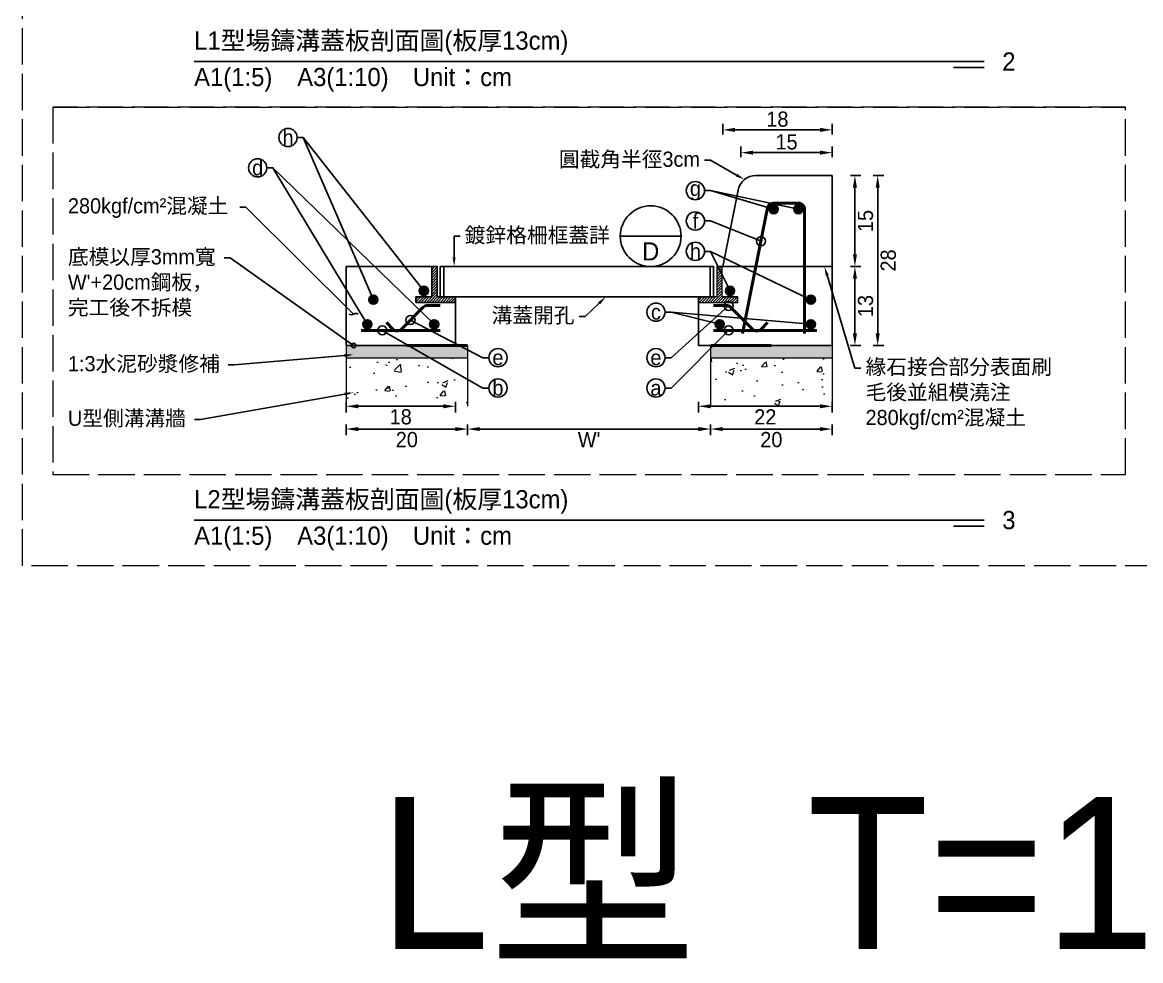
# Model space of a CAD drawing. Extents: x -2931 to 4779, y -2120 to 304.
# Drawn here: x -40.9 to 327.2, y -780.5 to -471.6 of the extents above; entities that cross this region are included whole.
import ezdxf
from ezdxf import colors
from ezdxf.entities.mleader import LeaderData, LeaderLine
from ezdxf.math import Vec2, Vec3

# ---------------------------------------------------------------- set-up
doc = ezdxf.new("R2010")
doc.units = 0
doc.header["$MEASUREMENT"] = 0
doc.linetypes.add('ACAD_ISO02W100', pattern=[15, 12, -3])
doc.layers.add('一、4.基本-隱藏', color=9, linetype='ACAD_ISO02W100', lineweight=20, plot=False)
doc.layers.add('三、3.文字-註解文字', color=2, linetype='Continuous')
for name, color, linetype, lineweight in [('二、1.繪圖-既有設施', 8, 'Continuous', 20), ('二、2.繪圖-施作項目', 181, 'Continuous', 30), ('二、5.繪圖-鋼筋', 60, 'Continuous', 50), ('二、6.繪圖-其他施作項目', 35, 'Continuous', 30)]:
    doc.layers.add(name, color=color, linetype=linetype, lineweight=lineweight)
doc.styles.add('次圖名(詳圖)', font='MS PGothic.ttf', dxfattribs={"height": 6})
doc.styles.add('註解文字', font='MS PGothic.ttf', dxfattribs={"height": 5})
doc.styles.add('註解文字(詳圖)', font='MS PGothic.ttf', dxfattribs={"height": 6})
doc.linetypes.add('ZIGZAG', pattern='A,0.00254,-5.08,[131,ltypeshp.shx,S=5.08,R=0,X=-5.08,Y=0],-10.16,[131,ltypeshp.shx,S=5.08,R=180,X=5.08,Y=0],-5.08', length=20.32254)
doc.dimstyles.new('註解文字', dxfattribs={"dimtxt": 5, "dimasz": 4, "dimexe": 2, "dimexo": 2.5, "dimgap": 1, "dimtad": 2, "dimzin": 0, "dimdsep": 46, "dimtxsty": '註解文字', "dimcen": 0.1, "dimclrd": 256, "dimclre": 256, "dimclrt": 256, "dimadec": 0, "dimazin": 0, "dimtfac": 1, "dimtofl": 0, "dimtmove": 0, "dimatfit": 3, "dimfxl": 1.5, "dimfxlon": 1, "dimtolj": 1, "dimtzin": 0, "dimlwd": -1, "dimlwe": -1, "dimarcsym": 1})

# ---------------------------------------------------------------- blocks, each defined once
blk = doc.blocks.new('_Integral')
at = {"color": 0, "linetype": 'ByBlock', "lineweight": -2}
for centre, start, end in [((0.44, -0.09), 102, 168), ((-0.44, 0.09), 282, 348)]:
    blk.add_arc(centre, 0.454, start, end, dxfattribs=at)
blk = doc.blocks.new('_Small')
at = {"color": 0, "linetype": 'ByBlock', "lineweight": -2}
blk.add_circle((0, 0), 0.25, dxfattribs=at)
blk = doc.blocks.new('*D58')
at = {"layer": 'Defpoints', "color": 0, "transparency": 16777216}
for p in [(65.69, -587.96), (105.69, -587.96), (105.69, -605.46)]:
    blk.add_point(p, dxfattribs=at)
at = {"layer": '三、3.文字-註解文字', "transparency": 16777216}
for p, q in [((65.69, -603.96), (65.69, -607.46)), ((69.69, -605.46), (101.69, -605.46)), ((105.69, -603.96), (105.69, -607.46))]:
    blk.add_line(p, q, dxfattribs=at)
for points in [[(69.69, -604.8), (69.69, -606.13), (65.69, -605.46)], [(101.69, -604.8), (101.69, -606.13), (105.69, -605.46)]]:
    blk.add_solid(points, dxfattribs=at)
at = {"layer": '三、3.文字-註解文字', "transparency": 16777216, "insert": (85.69, -608.96), "char_height": 5, "attachment_point": 5, "style": '註解文字'}
blk.add_mtext('\\A1;20', dxfattribs=at)
blk = doc.blocks.new('*D59')
at = {"layer": 'Defpoints', "color": 0, "transparency": 16777216}
for p in [(105.69, -587.96), (185.69, -587.96), (185.69, -605.46)]:
    blk.add_point(p, dxfattribs=at)
at = {"layer": '三、3.文字-註解文字', "transparency": 16777216}
for p, q in [((105.69, -603.96), (105.69, -607.46)), ((109.69, -605.46), (181.69, -605.46)), ((185.69, -603.96), (185.69, -607.46))]:
    blk.add_line(p, q, dxfattribs=at)
for points in [[(109.69, -604.8), (109.69, -606.13), (105.69, -605.46)], [(181.69, -604.8), (181.69, -606.13), (185.69, -605.46)]]:
    blk.add_solid(points, dxfattribs=at)
at = {"layer": '三、3.文字-註解文字', "transparency": 16777216, "insert": (145.69, -608.96), "char_height": 5, "attachment_point": 5, "style": '註解文字'}
blk.add_mtext("\\A1;W'", dxfattribs=at)
blk = doc.blocks.new('*D60')
at = {"layer": 'Defpoints', "color": 0, "transparency": 16777216}
for p in [(185.69, -587.96), (225.69, -587.96), (225.69, -605.46)]:
    blk.add_point(p, dxfattribs=at)
at = {"layer": '三、3.文字-註解文字', "transparency": 16777216}
for p, q in [((185.69, -603.96), (185.69, -607.46)), ((189.69, -605.46), (221.69, -605.46)), ((225.69, -603.96), (225.69, -607.46))]:
    blk.add_line(p, q, dxfattribs=at)
for points in [[(189.69, -604.8), (189.69, -606.13), (185.69, -605.46)], [(221.69, -604.8), (221.69, -606.13), (225.69, -605.46)]]:
    blk.add_solid(points, dxfattribs=at)
at = {"layer": '三、3.文字-註解文字', "transparency": 16777216, "insert": (205.69, -608.96), "char_height": 5, "attachment_point": 5, "style": '註解文字'}
blk.add_mtext('\\A1;20', dxfattribs=at)
blk = doc.blocks.new('*D61')
at = {"layer": 'Defpoints', "color": 0, "transparency": 16777216}
for p in [(195.69, -514.46), (195.69, -521.96), (225.69, -521.96)]:
    blk.add_point(p, dxfattribs=at)
at = {"layer": '三、3.文字-註解文字', "transparency": 16777216}
for p, q in [((195.69, -515.96), (195.69, -512.46)), ((221.69, -514.46), (199.69, -514.46)), ((225.69, -515.96), (225.69, -512.46))]:
    blk.add_line(p, q, dxfattribs=at)
for points in [[(199.69, -513.8), (199.69, -515.13), (195.69, -514.46)], [(221.69, -513.8), (221.69, -515.13), (225.69, -514.46)]]:
    blk.add_solid(points, dxfattribs=at)
at = {"layer": '三、3.文字-註解文字', "transparency": 16777216, "insert": (210.69, -510.96), "char_height": 5, "attachment_point": 5, "style": '註解文字'}
blk.add_mtext('\\A1;15', dxfattribs=at)
blk = doc.blocks.new('*D63')
at = {"layer": 'Defpoints', "color": 0, "transparency": 16777216}
for p in [(189.69, -506.96), (189.69, -551.96), (225.69, -551.96)]:
    blk.add_point(p, dxfattribs=at)
at = {"layer": '三、3.文字-註解文字', "transparency": 16777216}
for p, q in [((189.69, -508.46), (189.69, -504.96)), ((221.69, -506.96), (193.69, -506.96)), ((225.69, -508.46), (225.69, -504.96))]:
    blk.add_line(p, q, dxfattribs=at)
for points in [[(193.69, -506.3), (193.69, -507.63), (189.69, -506.96)], [(221.69, -506.3), (221.69, -507.63), (225.69, -506.96)]]:
    blk.add_solid(points, dxfattribs=at)
at = {"layer": '三、3.文字-註解文字', "transparency": 16777216, "insert": (207.69, -503.46), "char_height": 5, "attachment_point": 5, "style": '註解文字'}
blk.add_mtext('\\A1;18', dxfattribs=at)
blk = doc.blocks.new('*D64')
at = {"layer": 'Defpoints', "color": 0, "transparency": 16777216}
for p in [(225.69, -521.96), (225.69, -551.96), (233.19, -551.96)]:
    blk.add_point(p, dxfattribs=at)
at = {"layer": '三、3.文字-註解文字', "transparency": 16777216}
for p, q in [((231.69, -521.96), (235.19, -521.96)), ((233.19, -525.96), (233.19, -547.96)), ((231.69, -551.96), (235.19, -551.96))]:
    blk.add_line(p, q, dxfattribs=at)
for points in [[(232.53, -525.96), (233.86, -525.96), (233.19, -521.96)], [(232.53, -547.96), (233.86, -547.96), (233.19, -551.96)]]:
    blk.add_solid(points, dxfattribs=at)
at = {"layer": '三、3.文字-註解文字', "transparency": 16777216, "insert": (236.69, -536.96), "char_height": 5, "attachment_point": 5, "rotation": 90, "style": '註解文字'}
blk.add_mtext('\\A1;15', dxfattribs=at)
blk = doc.blocks.new('*D65')
at = {"layer": 'Defpoints', "color": 0, "transparency": 16777216}
for p in [(225.69, -551.96), (225.69, -577.96), (233.19, -577.96)]:
    blk.add_point(p, dxfattribs=at)
at = {"layer": '三、3.文字-註解文字', "transparency": 16777216}
for p, q in [((231.69, -551.96), (235.19, -551.96)), ((233.19, -555.96), (233.19, -573.96)), ((231.69, -577.96), (235.19, -577.96))]:
    blk.add_line(p, q, dxfattribs=at)
for points in [[(232.53, -555.96), (233.86, -555.96), (233.19, -551.96)], [(232.53, -573.96), (233.86, -573.96), (233.19, -577.96)]]:
    blk.add_solid(points, dxfattribs=at)
at = {"layer": '三、3.文字-註解文字', "transparency": 16777216, "insert": (236.69, -564.96), "char_height": 5, "attachment_point": 5, "rotation": 90, "style": '註解文字'}
blk.add_mtext('\\A1;13', dxfattribs=at)
blk = doc.blocks.new('*D62')
at = {"layer": 'Defpoints', "color": 0, "transparency": 16777216}
for p in [(225.69, -521.96), (240.69, -521.96), (225.69, -577.96)]:
    blk.add_point(p, dxfattribs=at)
at = {"layer": '三、3.文字-註解文字', "transparency": 16777216}
for p, q in [((239.19, -521.96), (242.69, -521.96)), ((240.69, -573.96), (240.69, -525.96)), ((239.19, -577.96), (242.69, -577.96))]:
    blk.add_line(p, q, dxfattribs=at)
for points in [[(240.03, -525.96), (241.36, -525.96), (240.69, -521.96)], [(240.03, -573.96), (241.36, -573.96), (240.69, -577.96)]]:
    blk.add_solid(points, dxfattribs=at)
at = {"layer": '三、3.文字-註解文字', "transparency": 16777216, "insert": (244.19, -549.96), "char_height": 5, "attachment_point": 5, "rotation": 90, "style": '註解文字'}
blk.add_mtext('\\A1;28', dxfattribs=at)
blk = doc.blocks.new('*D66')
at = {"layer": 'Defpoints', "color": 0, "transparency": 16777216}
for p in [(65.69, -577.96), (101.69, -577.96), (101.69, -597.96)]:
    blk.add_point(p, dxfattribs=at)
at = {"layer": '三、3.文字-註解文字', "transparency": 16777216}
for p, q in [((65.69, -596.46), (65.69, -599.96)), ((69.69, -597.96), (97.69, -597.96)), ((101.69, -596.46), (101.69, -599.96))]:
    blk.add_line(p, q, dxfattribs=at)
for points in [[(69.69, -597.3), (69.69, -598.63), (65.69, -597.96)], [(97.69, -597.3), (97.69, -598.63), (101.69, -597.96)]]:
    blk.add_solid(points, dxfattribs=at)
at = {"layer": '三、3.文字-註解文字', "transparency": 16777216, "insert": (83.69, -601.46), "char_height": 5, "attachment_point": 5, "style": '註解文字'}
blk.add_mtext('\\A1;18', dxfattribs=at)
blk = doc.blocks.new('*D67')
at = {"layer": 'Defpoints', "color": 0, "transparency": 16777216}
for p in [(181.69, -577.96), (225.69, -577.96), (225.69, -597.96)]:
    blk.add_point(p, dxfattribs=at)
at = {"layer": '三、3.文字-註解文字', "transparency": 16777216}
for p, q in [((181.69, -596.46), (181.69, -599.96)), ((185.69, -597.96), (221.69, -597.96)), ((225.69, -596.46), (225.69, -599.96))]:
    blk.add_line(p, q, dxfattribs=at)
for points in [[(185.69, -597.3), (185.69, -598.63), (181.69, -597.96)], [(221.69, -597.3), (221.69, -598.63), (225.69, -597.96)]]:
    blk.add_solid(points, dxfattribs=at)
at = {"layer": '三、3.文字-註解文字', "transparency": 16777216, "insert": (203.69, -601.46), "char_height": 5, "attachment_point": 5, "style": '註解文字'}
blk.add_mtext('\\A1;22', dxfattribs=at)

msp = doc.modelspace()

# ---------------------------------------------------------------- hatches: boundary and pattern name
at = {"layer": '二、1.繪圖-既有設施'}
h = msp.add_hatch(dxfattribs=at)
h.set_pattern_fill('CROSS', color=256, scale=0.2)
h.set_pattern_definition([(0, (-455303.2273, -667212.6937), (1.27, 1.27), [0.635, -1.905]), (90, (-455302.9098, -667213.0112), (-1.27, 1.27), [0.635, -1.905])])
h.paths.add_polyline_path([(105.693, -577.964), (101.693, -577.964), (65.693, -577.964), (65.693, -581.964), (105.693, -581.964)])
h.paths.add_polyline_path([(225.693, -577.964), (185.693, -577.964), (185.693, -581.964), (225.693, -581.964)])
h = msp.add_hatch(dxfattribs=at)
h.set_pattern_fill('AR-CONC', color=256, scale=0.1)
h.set_pattern_definition([(50, (-455303.227, -667212.694), (18.2184669, -1.59390855), [1.905, -20.955]), (355, (-455303.227, -667212.694), (-3.52434214, 19.10568452), [1.524, -16.7640584]), (100.4514447, (-455301.709, -667212.826), (14.6941247, 17.5117752), [1.6190009, -17.80902446]), (46.1842, (-455303.227, -667207.614), (27.1079041, -4.2042328), [2.8575, -31.4325]), (96.6355576, (-455300.968, -667207.964), (23.7404134, 24.7426125), [2.4285023, -26.7135608]), (351.184151, (-455303.227, -667207.614), (23.7404134, 24.7426125), [2.2859967, -25.1459732]), (21, (-455300.687, -667208.884), (15.16143913, -10.22651982), [1.905, -20.955]), (326, (-455300.687, -667208.884), (6.18020283, 18.4187966), [1.524, -16.764]), (71.451445, (-455299.424, -667209.736), (21.34164193, 8.1922769), [1.6190009, -17.80899376]), (37.5, (-455303.227, -667212.6937), (0.308860325, 8.455503887), [0, -16.5608, 0, -17.018, 0, -16.8275]), (7.5, (-455303.227, -667212.694), (6.68196625, 10.01805748), [0, -9.7028, 0, -16.1798, 0, -6.4135]), (327.5, (-455308.8915, -667212.694), (13.559059517, -0.5728744), [0, -6.35, 0, -19.812, 0, -26.289]), (317.5, (-455311.431, -667212.694), (14.81291814, 2.5426491), [0, -8.255, 0, -13.1572, 0, -18.669])])
h.paths.add_polyline_path([(65.693, -597.964), (105.693, -597.964), (105.693, -581.964), (65.693, -581.964)])
h.paths.add_polyline_path([(185.693, -597.964), (225.693, -597.964), (225.693, -581.964), (185.693, -581.964)])
at = {"layer": '二、5.繪圖-鋼筋'}
h = msp.add_hatch(color=256, dxfattribs=at)
h.dxf.hatch_style = 1
h.paths.add_polyline_path([(207.433, -533.064, 1), (205.433, -533.064, 1)])
h = msp.add_hatch(color=256, dxfattribs=at)
h.dxf.hatch_style = 1
h.paths.add_polyline_path([(215.593, -533.064, 1), (213.593, -533.064, 1)])
h = msp.add_hatch(color=256, dxfattribs=at)
h.dxf.hatch_style = 1
h.paths.add_polyline_path([(92.293, -559.964, 1), (90.293, -559.964, 1)])
h = msp.add_hatch(color=256, dxfattribs=at)
h.dxf.hatch_style = 1
h.paths.add_polyline_path([(193.093, -559.964, 1), (191.093, -559.964, 1)])
h = msp.add_hatch(color=256, dxfattribs=at)
h.dxf.hatch_style = 1
h.paths.add_polyline_path([(75.693, -562.864, 1), (73.693, -562.864, 1)])
h = msp.add_hatch(color=256, dxfattribs=at)
h.dxf.hatch_style = 1
h.paths.add_polyline_path([(219.693, -562.864, 1), (217.693, -562.864, 1)])
h = msp.add_hatch(color=256, dxfattribs=at)
h.dxf.hatch_style = 1
h.paths.add_polyline_path([(73.693, -570.964, 1), (71.693, -570.964, 1)])
h = msp.add_hatch(color=256, dxfattribs=at)
h.dxf.hatch_style = 1
h.paths.add_polyline_path([(95.693, -570.964, 1), (93.693, -570.964, 1)])
h = msp.add_hatch(color=256, dxfattribs=at)
h.dxf.hatch_style = 1
h.paths.add_polyline_path([(189.693, -570.964, 1), (187.693, -570.964, 1)])
h = msp.add_hatch(color=256, dxfattribs=at)
h.dxf.hatch_style = 1
h.paths.add_polyline_path([(219.693, -570.964, 1), (217.693, -570.964, 1)])
at = {"layer": '二、6.繪圖-其他施作項目'}
h = msp.add_hatch(dxfattribs=at)
h.set_pattern_fill('ANSI31', color=256, scale=0.2)
h.set_pattern_definition([(45, (3524.7107, -3160.53623), (-0.44901281, 0.44901281), [])])
h.paths.add_polyline_path([(93.893, -561.964), (88.693, -561.964), (88.693, -563.764), (101.693, -563.764), (101.693, -561.964), (95.693, -561.964), (95.693, -551.964), (93.893, -551.964)])
h.paths.add_polyline_path([(189.493, -551.964), (187.693, -551.964), (187.693, -561.964), (181.693, -561.964), (181.693, -563.764), (194.693, -563.764), (194.693, -561.964), (189.493, -561.964)])

# ---------------------------------------------------------------- linework, layer by layer
at = {"layer": '一、4.基本-隱藏'}
for points in [[(-40.855, -143.464), (739.145, -143.464), (739.145, -650.464), (-40.855, -650.464)], [(322.241, -499.464), (-30.855, -499.464), (-30.855, -620.464), (322.241, -620.464)]]:
    msp.add_lwpolyline(points, close=True, dxfattribs=at)
for points in [[(-30.855, -499.464), (322.241, -499.464)], [(88.693, -561.964), (93.893, -561.964)], [(189.493, -561.964), (194.693, -561.964)], [(181.693, -563.764), (194.693, -563.764)]]:
    msp.add_lwpolyline(points, dxfattribs=at)
at = {"layer": '三、3.文字-註解文字'}
for points in [[(15.693, -484.464), (275.693, -484.464)], [(275.693, -486.464), (265.693, -486.464)], [(155.961, -541.964), (175.961, -541.964)], [(15.693, -635.464), (275.693, -635.464)], [(275.693, -637.464), (265.693, -637.464)]]:
    msp.add_lwpolyline(points, dxfattribs=at)
at = {"layer": '三、3.文字-註解文字', "color": 144}
msp.add_lwpolyline([(74.693, -562.864), (51.593, -509.464)], dxfattribs=at)
at = {"layer": '三、3.文字-註解文字'}
for centre, radius in [((46.593, -509.464), 3), ((36.593, -519.464), 3), ((180.693, -526.964), 3), ((165.961, -541.964), 10), ((180.693, -536.964), 3), ((180.693, -546.964), 3), ((167.693, -566.964), 3), ((115.693, -581.964), 3), ((167.693, -581.964), 3), ((115.693, -591.964), 3), ((167.693, -591.964), 3)]:
    msp.add_circle(centre, radius, dxfattribs=at)
at = {"layer": '三、3.文字-註解文字', "color": 144}
msp.add_circle((74.693, -562.864), 1.5, dxfattribs=at)
at = {"layer": '二、1.繪圖-既有設施'}
msp.add_lwpolyline([(189.493, -551.964), (187.693, -551.964), (187.693, -561.964), (181.693, -561.964), (181.693, -563.764), (194.693, -563.764), (194.693, -561.964), (189.493, -561.964)], close=True, dxfattribs=at)
for points in [[(65.693, -577.964), (65.693, -597.964)], [(101.693, -577.964), (105.693, -577.964)], [(105.693, -577.964), (105.693, -597.964)], [(185.693, -577.964), (185.693, -597.964)], [(225.693, -577.964), (225.693, -597.964)], [(65.693, -581.964), (105.693, -581.964)], [(185.693, -581.964), (225.693, -581.964)]]:
    msp.add_lwpolyline(points, dxfattribs=at)
at = {"layer": '二、2.繪圖-施作項目'}
msp.add_lwpolyline([(225.693, -521.964), (200.612, -521.964, 0.3575108), (194.728, -526.788), (189.693, -551.964)], format="xyb", dxfattribs=at)
for points in [[(225.693, -551.964), (225.693, -521.964)], [(65.693, -551.964), (93.893, -551.964)], [(65.693, -551.964), (65.693, -577.964)], [(189.693, -551.964), (189.493, -551.964)], [(225.693, -551.964), (225.693, -577.964)], [(101.693, -561.964), (101.693, -577.964)], [(181.693, -561.964), (181.693, -577.964)], [(65.693, -577.964), (101.693, -577.964)], [(181.693, -577.964), (225.693, -577.964)]]:
    msp.add_lwpolyline(points, dxfattribs=at)
at = {"layer": '二、2.繪圖-施作項目', "linetype": 'ZIGZAG', "ltscale": 0.1}
msp.add_lwpolyline([(189.693, -551.964), (225.693, -551.964)], dxfattribs=at)
at = {"layer": '二、5.繪圖-鋼筋'}
for points in [[(196.213, -573.964), (204.471, -532.672, -0.3575108), (206.433, -531.064), (214.593, -531.064, -0.4142136), (216.593, -533.064), (216.593, -573.964)], [(96.693, -564.764), (92.521, -564.764, 0.1989124), (91.107, -565.35), (83.907, -572.55, -0.4142136), (81.079, -572.55), (78.957, -570.429)], [(186.693, -564.764), (190.865, -564.764, -0.1989124), (192.279, -565.35), (199.479, -572.55, 0.4142136), (202.307, -572.55), (204.429, -570.429)]]:
    msp.add_lwpolyline(points, format="xyb", dxfattribs=at)
for points in [[(70.693, -572.964), (96.693, -572.964)], [(186.693, -572.964), (220.693, -572.964)]]:
    msp.add_lwpolyline(points, dxfattribs=at)
for centre in [(206.433, -533.064), (214.593, -533.064), (91.293, -559.964), (192.093, -559.964), (74.693, -562.864), (218.693, -562.864), (72.693, -570.964), (94.693, -570.964), (188.693, -570.964), (218.693, -570.964)]:
    msp.add_circle(centre, 1, dxfattribs=at)
at = {"layer": '二、6.繪圖-其他施作項目'}
msp.add_lwpolyline([(88.693, -561.964), (93.893, -561.964), (93.893, -551.964), (95.693, -551.964), (95.693, -561.964), (101.693, -561.964), (101.693, -563.764), (88.693, -563.764)], close=True, dxfattribs=at)
for points in [[(96.693, -551.964), (96.693, -561.964)], [(96.693, -551.964), (186.693, -551.964)], [(97.893, -551.964), (97.893, -561.964)], [(185.493, -551.964), (185.493, -561.964)], [(186.693, -551.964), (186.693, -561.964)], [(96.693, -561.964), (186.693, -561.964)]]:
    msp.add_lwpolyline(points, dxfattribs=at)
at = {"layer": '二、6.繪圖-其他施作項目', "linetype": 'Continuous', "const_width": 1}
for points in [[(85.693, -577.964), (105.693, -577.964)], [(185.693, -577.964), (205.693, -577.964)]]:
    msp.add_lwpolyline(points, dxfattribs=at)

# ---------------------------------------------------------------- texts
at = {"layer": '三、3.文字-註解文字'}
for s, width, gutter_width, insert, char_height, attachment_point, style in [('{\\fMS PGothic|b0|i0|c128|p34;L}1{\\fMS PGothic|b0|i0|c128|p34;型}場鑄{\\fMS PGothic|b0|i0|c128|p34;溝蓋板}剖面{\\fMS PGothic|b0|i0|c128|p34;圖(板厚13cm)}', 215.37549, 15, (15.693, -478.464), 6, 4, '次圖名(詳圖)'), ('2', 3, 15, (281.693, -484.464), 6, 4, '次圖名(詳圖)'), ('{\\fMS PGothic|b0|i0|c128|p34;A1(1:}5{\\fMS PGothic|b0|i0|c128|p34;)\u3000A3(1:}1{\\fMS PGothic|b0|i0|c128|p34;0)^IUnit：cm}', 136.03259, 15, (15.693, -490.464), 6, 4, '次圖名(詳圖)'), ('h', 8.38231, 30, (46.593, -509.464), 5, 5, '註解文字'), ('d', 8.38231, 30, (36.593, -519.464), 5, 5, '註解文字'), ('g', 8.38231, 30, (180.693, -526.964), 5, 5, '註解文字'), ('f', 8.38231, 30, (180.693, -536.964), 5, 5, '註解文字'), ('D', 6.60394, 25, (165.961, -546.964), 6, 5, '註解文字(詳圖)'), ('h', 8.38231, 30, (180.693, -546.964), 5, 5, '註解文字'), ('c', 8.38231, 30, (167.693, -566.964), 5, 5, '註解文字'), ('e', 8.38231, 30, (115.693, -581.964), 5, 5, '註解文字'), ('e', 8.38231, 30, (167.693, -581.964), 5, 5, '註解文字'), ('b', 8.38231, 30, (115.693, -591.964), 5, 5, '註解文字'), ('a', 8.38231, 30, (167.693, -591.964), 5, 5, '註解文字'), ('{\\fMS PGothic|b0|i0|c128|p34;L}2{\\fMS PGothic|b0|i0|c128|p34;型場鑄溝蓋板剖面圖(板厚13cm)}', 215.37549, 15, (15.693, -629.464), 6, 4, '次圖名(詳圖)'), ('3', 3, 15, (281.693, -635.464), 6, 4, '次圖名(詳圖)'), ('{\\fMS PGothic|b0|i0|c128|p34;A1(1:}5{\\fMS PGothic|b0|i0|c128|p34;)\u3000A3(1:}1{\\fMS PGothic|b0|i0|c128|p34;0)^IUnit：cm}', 136.03259, 15, (15.693, -641.464), 6, 4, '次圖名(詳圖)'), ("{\\fMS PGothic|b0|i0|c128|p34;L型  T=13、W}'{\\fMS PGothic|b0|i0|c128|p34;=}5{\\fMS PGothic|b0|i0|c128|p34;0}", 618.7081, 25, (349.145, -780.464), 50, 8, '註解文字')]:
    msp.add_mtext_dynamic_manual_height_columns(s, width=width, gutter_width=gutter_width, heights=[0], dxfattribs=dict(at, insert=insert, char_height=char_height, attachment_point=attachment_point, style=style))

# ---------------------------------------------------------------- dimensions: what is measured, and where the dimension line sits
for base, p1, p2, text, picture, middle in [((189.693, -506.964), (225.693, -551.964), (189.693, -551.964), '18', '*D63', (207.693, -503.464)), ((195.693, -514.464), (225.693, -521.964), (195.693, -521.964), '15', '*D61', (210.693, -510.964)), ((101.693, -597.964), (65.693, -577.964), (101.693, -577.964), '18', '*D66', (83.693, -601.464)), ((225.693, -597.964), (181.693, -577.964), (225.693, -577.964), '22', '*D67', (203.693, -601.464)), ((105.693, -605.464), (65.693, -587.964), (105.693, -587.964), '20', '*D58', (85.693, -608.964)), ((185.693, -605.464), (105.693, -587.964), (185.693, -587.964), "W'", '*D59', (145.693, -608.964)), ((225.693, -605.464), (185.693, -587.964), (225.693, -587.964), '20', '*D60', (205.693, -608.964))]:
    dim = msp.add_linear_dim(base=base, p1=p1, p2=p2, text=text, dimstyle='註解文字', dxfattribs=at)
    dim.commit()
    dim.dimension.update_dxf_attribs({"geometry": picture, "text_midpoint": middle})
for base, p1, p2, text, picture, middle in [((233.193, -551.964), (225.693, -521.964), (225.693, -551.964), '15', '*D64', (236.693, -536.964)), ((240.693, -521.964), (225.693, -577.964), (225.693, -521.964), '28', '*D62', (244.193, -549.964)), ((233.193, -577.964), (225.693, -551.964), (225.693, -577.964), '13', '*D65', (236.693, -564.964))]:
    dim = msp.add_linear_dim(base=base, p1=p1, p2=p2, angle=90, text=text, dimstyle='註解文字', dxfattribs=at)
    dim.commit()
    dim.dimension.update_dxf_attribs({"geometry": picture, "text_midpoint": middle})

# ---------------------------------------------------------------- leaders
ml = msp.add_multileader_mtext('Standard', dxfattribs=at)
ml.set_content('{\\fMS PGothic|b0|i0|c128|p34; }', color=256, style='註解文字')
ml.set_leader_properties(color=144, linetype='ByLayer', lineweight=-1)
ml.set_arrow_properties(name='SMALL')
ml.build(insert=Vec2(0, 0))
ml.multileader.update_dxf_attribs({"dogleg_length": 2, "arrow_head_size": 6})
ctx = ml.context
ctx.base_point, ctx.char_height, ctx.arrow_head_size, ctx.landing_gap_size, ctx.plane_origin = Vec3(44.377, -509.464), 5, 6, 1.5, Vec3(65.891, -526.201)
ctx.text_align_type = 2
notes = []
notes.append((ctx, [(0, (1, 1, 0), (51.593, -509.464), (-1, 0), 2, [(0, [(91.293, -559.964)], 0, [])])]))
ctx.mtext.insert, ctx.mtext.alignment, ctx.mtext.flow_direction = Vec3(48.093, -506.964), 3, 5
ml = msp.add_multileader_mtext('Standard', dxfattribs=at)
ml.set_content('圓截角半徑3cm', color=256, style='註解文字')
ml.set_leader_properties(color=144, linetype='ByLayer', lineweight=-1)
ml.build(insert=Vec2(0, 0))
ml.multileader.update_dxf_attribs({"dogleg_length": 2, "arrow_head_size": 3})
ctx = ml.context
ctx.base_point, ctx.char_height, ctx.arrow_head_size, ctx.landing_gap_size, ctx.plane_origin = Vec3(132.852, -516.964), 5, 3, 1.5, Vec3(180.693, -497.686)
ctx.text_align_type = 2
notes.append((ctx, [(0, (1, 1, 0), (185.693, -516.964), (-1, 0), 2, [(0, [(196.808, -523.324)], 0, [])])]))
ctx.mtext.insert, ctx.mtext.alignment, ctx.mtext.flow_direction = Vec3(182.193, -514.123), 3, 5
ml = msp.add_multileader_mtext('Standard', dxfattribs=at)
ml.set_content('{\\fMS PGothic|b0|i0|c128|p34; }', color=256, style='註解文字')
ml.set_leader_properties(color=144, linetype='ByLayer', lineweight=-1)
ml.set_arrow_properties(name='SMALL')
ml.build(insert=Vec2(0, 0))
ml.multileader.update_dxf_attribs({"dogleg_length": 2, "arrow_head_size": 6})
ctx = ml.context
ctx.base_point, ctx.char_height, ctx.arrow_head_size, ctx.landing_gap_size, ctx.plane_origin = Vec3(34.377, -519.464), 5, 6, 1.5, Vec3(49.291, -544.101)
ctx.text_align_type = 2
notes.append((ctx, [(0, (1, 1, 0), (41.593, -519.464), (-1, 0), 2, [(0, [(94.693, -570.964)], 0, [])])]))
ctx.mtext.insert, ctx.mtext.alignment, ctx.mtext.flow_direction = Vec3(38.093, -516.964), 3, 5
ml = msp.add_multileader_mtext('Standard', dxfattribs=at)
ml.set_content('{\\fMS PGothic|b0|i0|c128|p34; }', color=256, style='註解文字')
ml.set_leader_properties(color=144, linetype='ByLayer', lineweight=-1)
ml.set_arrow_properties(name='SMALL')
ml.build(insert=Vec2(0, 0))
ml.multileader.update_dxf_attribs({"dogleg_length": 2, "arrow_head_size": 6})
ctx = ml.context
ctx.base_point, ctx.char_height, ctx.arrow_head_size, ctx.landing_gap_size, ctx.plane_origin = Vec3(34.377, -519.464), 5, 6, 1.5, Vec3(47.364, -549.479)
ctx.text_align_type = 2
notes.append((ctx, [(0, (1, 1, 0), (41.593, -519.464), (-1, 0), 2, [(0, [(72.693, -570.964)], 0, [])])]))
ctx.mtext.insert, ctx.mtext.alignment, ctx.mtext.flow_direction = Vec3(38.093, -516.964), 3, 5
ml = msp.add_multileader_mtext('Standard', dxfattribs=at)
ml.set_content('{\\fMS PGothic|b0|i0|c128|p34; }', color=256, style='註解文字')
ml.set_leader_properties(color=144, linetype='ByLayer', lineweight=-1)
ml.set_arrow_properties(name='SMALL')
ml.build(insert=Vec2(0, 0))
ml.multileader.update_dxf_attribs({"dogleg_length": 2, "arrow_head_size": 6})
ctx = ml.context
ctx.base_point, ctx.char_height, ctx.arrow_head_size, ctx.landing_gap_size, ctx.plane_origin = Vec3(178.477, -526.964), 5, 6, 1.5, Vec3(206.433, -533.064)
ctx.text_align_type = 2
notes.append((ctx, [(0, (1, 1, 0), (185.693, -526.964), (-1, 0), 2, [(0, [(206.433, -533.064)], 0, [])])]))
ctx.mtext.insert, ctx.mtext.alignment, ctx.mtext.flow_direction = Vec3(182.193, -524.464), 3, 5
ml = msp.add_multileader_mtext('Standard', dxfattribs=at)
ml.set_content('{\\fMS PGothic|b0|i0|c128|p34; }', color=256, style='註解文字')
ml.set_leader_properties(color=144, linetype='ByLayer', lineweight=-1)
ml.set_arrow_properties(name='SMALL')
ml.build(insert=Vec2(0, 0))
ml.multileader.update_dxf_attribs({"dogleg_length": 2, "arrow_head_size": 6})
ctx = ml.context
ctx.base_point, ctx.char_height, ctx.arrow_head_size, ctx.landing_gap_size, ctx.plane_origin = Vec3(178.477, -526.964), 5, 6, 1.5, Vec3(214.593, -533.064)
ctx.text_align_type = 2
notes.append((ctx, [(0, (1, 1, 0), (185.693, -526.964), (-1, 0), 2, [(0, [(214.593, -533.064)], 0, [])])]))
ctx.mtext.insert, ctx.mtext.alignment, ctx.mtext.flow_direction = Vec3(182.193, -524.464), 3, 5
ml = msp.add_multileader_mtext('Standard', dxfattribs=at)
ml.set_content('280kgf/cm²混凝土', color=256, style='註解文字')
ml.set_leader_properties(color=144, linetype='ByLayer', lineweight=-1)
ml.set_arrow_properties(name='INTEGRAL')
ml.build(insert=Vec2(0, 0))
ml.multileader.update_dxf_attribs({"dogleg_length": 2, "arrow_head_size": 3})
ctx = ml.context
ctx.base_point, ctx.char_height, ctx.arrow_head_size, ctx.landing_gap_size, ctx.plane_origin = Vec3(-27.355, -532.447), 5, 3, 1.5, Vec3(112.394, -630.633)
notes.append((ctx, [(1, (1, 1, 0), (32.702, -532.447), (-1, 0), 2, [(0, [(68.193, -567.613)], 0, [])])]))
ctx.mtext.insert, ctx.mtext.width, ctx.mtext.flow_direction = Vec3(-25.855, -529.464), 107.51878, 5
ml = msp.add_multileader_mtext('Standard', dxfattribs=at)
ml.set_content('{\\fMS PGothic|b0|i0|c128|p34; }', color=256, style='註解文字')
ml.set_leader_properties(color=144, linetype='ByLayer', lineweight=-1)
ml.set_arrow_properties(name='SMALL')
ml.build(insert=Vec2(0, 0))
ml.multileader.update_dxf_attribs({"dogleg_length": 2, "arrow_head_size": 6})
ctx = ml.context
ctx.base_point, ctx.char_height, ctx.arrow_head_size, ctx.landing_gap_size, ctx.plane_origin = Vec3(178.477, -536.964), 5, 6, 1.5, Vec3(202.282, -543.618)
ctx.text_align_type = 2
notes.append((ctx, [(0, (1, 1, 0), (185.693, -536.964), (-1, 0), 2, [(0, [(202.282, -543.618)], 0, [])])]))
ctx.mtext.insert, ctx.mtext.alignment, ctx.mtext.flow_direction = Vec3(182.193, -534.464), 3, 5
ml = msp.add_multileader_mtext('Standard', dxfattribs=at)
ml.set_content('{\\fMS PGothic|b0|i0|c128|p34;鍍鋅格柵框蓋詳}', color=256, style='註解文字')
ml.set_leader_properties(color=144, linetype='ByLayer', lineweight=-1)
ml.build(insert=Vec2(0, 0))
ml.multileader.update_dxf_attribs({"dogleg_length": 2, "arrow_head_size": 3})
ctx = ml.context
ctx.base_point, ctx.char_height, ctx.arrow_head_size, ctx.landing_gap_size, ctx.plane_origin = Vec3(103.264, -541.964), 5, 3, 1.5, Vec3(83.715, -598.141)
notes.append((ctx, [(1, (1, 1, 0), (101.264, -541.964), (1, 0), 2, [(0, [(101.264, -551.964)], 0, [])])]))
ctx.mtext.insert, ctx.mtext.width, ctx.mtext.flow_direction = Vec3(104.764, -539.109), 50.82195, 5
ml = msp.add_multileader_mtext('Standard', dxfattribs=at)
ml.set_content('{\\fMS PGothic|b0|i0|c128|p34; }', color=256, style='註解文字')
ml.set_leader_properties(color=144, linetype='ByLayer', lineweight=-1)
ml.set_arrow_properties(name='SMALL')
ml.build(insert=Vec2(0, 0))
ml.multileader.update_dxf_attribs({"dogleg_length": 2, "arrow_head_size": 6})
ctx = ml.context
ctx.base_point, ctx.char_height, ctx.arrow_head_size, ctx.landing_gap_size, ctx.plane_origin = Vec3(178.477, -546.964), 5, 6, 1.5, Vec3(202.282, -553.618)
ctx.text_align_type = 2
notes.append((ctx, [(0, (1, 1, 0), (185.693, -546.964), (-1, 0), 2, [(0, [(218.693, -562.864)], 0, [])])]))
ctx.mtext.insert, ctx.mtext.alignment, ctx.mtext.flow_direction = Vec3(182.193, -544.464), 3, 5
ml = msp.add_multileader_mtext('Standard', dxfattribs=at)
ml.set_content('{\\fMS PGothic|b0|i0|c128|p34; }', color=256, style='註解文字')
ml.set_leader_properties(color=144, linetype='ByLayer', lineweight=-1)
ml.set_arrow_properties(name='SMALL')
ml.build(insert=Vec2(0, 0))
ml.multileader.update_dxf_attribs({"dogleg_length": 2, "arrow_head_size": 6})
ctx = ml.context
ctx.base_point, ctx.char_height, ctx.arrow_head_size, ctx.landing_gap_size, ctx.plane_origin = Vec3(178.477, -546.964), 5, 6, 1.5, Vec3(202.504, -555.257)
ctx.text_align_type = 2
notes.append((ctx, [(0, (1, 1, 0), (185.693, -546.964), (-1, 0), 2, [(0, [(192.093, -559.964)], 0, [])])]))
ctx.mtext.insert, ctx.mtext.alignment, ctx.mtext.flow_direction = Vec3(182.193, -544.464), 3, 5
ml = msp.add_multileader_mtext('Standard', dxfattribs=at)
ml.set_content("{\\fMS PGothic|b0|i0|c128|p34;底模以厚3mm寬W'+20cm鋼板，完工後不拆模}", color=256, style='註解文字')
ml.set_leader_properties(color=144, linetype='ByLayer', lineweight=-1)
ml.set_arrow_properties(name='SMALL')
ml.build(insert=Vec2(0, 0))
ml.multileader.update_dxf_attribs({"dogleg_length": 2, "arrow_head_size": 3})
ctx = ml.context
ctx.base_point, ctx.char_height, ctx.arrow_head_size, ctx.landing_gap_size, ctx.plane_origin = Vec3(-27.355, -549.095), 5, 3, 1.5, Vec3(112.394, -643.781)
notes.append((ctx, [(1, (1, 1, 0), (27.588, -549.095), (-1, 0), 2, [(0, [(68.193, -577.964)], 0, [])])]))
ctx.mtext.insert, ctx.mtext.width, ctx.mtext.flow_direction = Vec3(-25.855, -546.254), 51.6838, 5
ml = msp.add_multileader_mtext('Standard', dxfattribs=at)
ml.set_content('緣石接合部分表面刷毛後並組模澆注280kgf/cm²混凝土', color=256, style='註解文字')
ml.set_leader_properties(color=144, linetype='ByLayer', lineweight=-1)
ml.build(insert=Vec2(0, 0))
ml.multileader.update_dxf_attribs({"dogleg_length": 2, "arrow_head_size": 3})
ctx = ml.context
ctx.base_point, ctx.char_height, ctx.arrow_head_size, ctx.landing_gap_size, ctx.plane_origin = Vec3(235.193, -585.464), 5, 3, 1.5, Vec3(336.816, -638.957)
notes.append((ctx, [(0, (1, 1, 0), (233.193, -585.464), (1, 0), 2, [(0, [(223.193, -551.964)], 0, [])])]))
ctx.mtext.insert, ctx.mtext.width, ctx.mtext.flow_direction = Vec3(236.693, -582.481), 63.31486, 5
ml = msp.add_multileader_mtext('Standard', dxfattribs=at)
ml.set_content('溝蓋開孔', color=256, style='註解文字')
ml.set_leader_properties(color=144, linetype='ByLayer', lineweight=-1)
ml.build(insert=Vec2(0, 0))
ml.multileader.update_dxf_attribs({"dogleg_length": 2, "arrow_head_size": 3})
ctx = ml.context
ctx.base_point, ctx.char_height, ctx.arrow_head_size, ctx.landing_gap_size, ctx.plane_origin = Vec3(111.067, -568.409), 5, 3, 1.5, Vec3(133.624, -608.141)
ctx.text_align_type = 2
notes.append((ctx, [(0, (1, 1, 0), (144.391, -568.409), (-1, 0), 2, [(0, [(151.172, -561.964)], 0, [])])]))
ctx.mtext.insert, ctx.mtext.width, ctx.mtext.alignment, ctx.mtext.flow_direction = Vec3(140.891, -565.497), 29.56865, 3, 5
ml = msp.add_multileader_mtext('Standard', dxfattribs=at)
ml.set_content('{\\fMS PGothic|b0|i0|c128|p34; }', color=256, style='註解文字')
ml.set_leader_properties(color=144, linetype='ByLayer', lineweight=-1)
ml.set_arrow_properties(name='SMALL')
ml.build(insert=Vec2(0, 0))
ml.multileader.update_dxf_attribs({"dogleg_length": 2, "arrow_head_size": 6})
ctx = ml.context
ctx.base_point, ctx.char_height, ctx.arrow_head_size, ctx.landing_gap_size, ctx.plane_origin = Vec3(165.477, -581.964), 5, 6, 1.5, Vec3(88.79, -536.601)
ctx.text_align_type = 2
notes.append((ctx, [(0, (1, 1, 0), (172.693, -581.964), (-1, 0), 2, [(0, [(191.63, -564.917)], 0, [])])]))
ctx.mtext.insert, ctx.mtext.alignment, ctx.mtext.flow_direction = Vec3(169.193, -579.464), 3, 5
ml = msp.add_multileader_mtext('Standard', dxfattribs=at)
ml.set_content('{\\fMS PGothic|b0|i0|c128|p34; }', color=256, style='註解文字')
ml.set_leader_properties(color=144, linetype='ByLayer', lineweight=-1)
ml.set_arrow_properties(name='SMALL')
ml.build(insert=Vec2(0, 0))
ml.multileader.update_dxf_attribs({"dogleg_length": 2, "arrow_head_size": 6})
ctx = ml.context
ctx.base_point, ctx.char_height, ctx.arrow_head_size, ctx.landing_gap_size, ctx.plane_origin = Vec3(165.477, -566.964), 5, 6, 1.5, Vec3(193.504, -575.257)
ctx.text_align_type = 2
notes.append((ctx, [(0, (1, 1, 0), (172.693, -566.964), (-1, 0), 2, [(0, [(188.693, -570.964)], 0, [])])]))
ctx.mtext.insert, ctx.mtext.alignment, ctx.mtext.flow_direction = Vec3(169.193, -564.464), 3, 5
ml = msp.add_multileader_mtext('Standard', dxfattribs=at)
ml.set_content('{\\fMS PGothic|b0|i0|c128|p34; }', color=256, style='註解文字')
ml.set_leader_properties(color=144, linetype='ByLayer', lineweight=-1)
ml.set_arrow_properties(name='SMALL')
ml.build(insert=Vec2(0, 0))
ml.multileader.update_dxf_attribs({"dogleg_length": 2, "arrow_head_size": 6})
ctx = ml.context
ctx.base_point, ctx.char_height, ctx.arrow_head_size, ctx.landing_gap_size, ctx.plane_origin = Vec3(165.477, -566.964), 5, 6, 1.5, Vec3(193.871, -577.992)
ctx.text_align_type = 2
notes.append((ctx, [(0, (1, 1, 0), (172.693, -566.964), (-1, 0), 2, [(0, [(218.693, -570.964)], 0, [])])]))
ctx.mtext.insert, ctx.mtext.alignment, ctx.mtext.flow_direction = Vec3(169.193, -564.464), 3, 5
ml = msp.add_multileader_mtext('Standard', dxfattribs=at)
ml.set_content('{\\fMS PGothic|b0|i0|c128|p34; }', color=256, style='註解文字')
ml.set_leader_properties(color=144, linetype='ByLayer', lineweight=-1)
ml.set_arrow_properties(name='SMALL')
ml.build(insert=Vec2(0, 0))
ml.multileader.update_dxf_attribs({"dogleg_length": 2, "arrow_head_size": 6})
ctx = ml.context
ctx.base_point, ctx.char_height, ctx.arrow_head_size, ctx.landing_gap_size, ctx.plane_origin = Vec3(112.693, -581.964), 5, 6, 1.5, Vec3(49.291, -536.601)
notes.append((ctx, [(1, (1, 1, 0), (110.693, -581.964), (1, 0), 2, [(0, [(86.887, -569.57)], 0, [])])]))
ctx.mtext.insert, ctx.mtext.flow_direction = Vec3(114.193, -579.464), 5
ml = msp.add_multileader_mtext('Standard', dxfattribs=at)
ml.set_content('{\\fMS PGothic|b0|i0|c128|p34; }', color=256, style='註解文字')
ml.set_leader_properties(color=144, linetype='ByLayer', lineweight=-1)
ml.set_arrow_properties(name='SMALL')
ml.build(insert=Vec2(0, 0))
ml.multileader.update_dxf_attribs({"dogleg_length": 2, "arrow_head_size": 6})
ctx = ml.context
ctx.base_point, ctx.char_height, ctx.arrow_head_size, ctx.landing_gap_size, ctx.plane_origin = Vec3(112.693, -591.964), 5, 6, 1.5, Vec3(49.291, -541.601)
notes.append((ctx, [(1, (1, 1, 0), (110.693, -591.964), (1, 0), 2, [(0, [(77.633, -572.964)], 0, [])])]))
ctx.mtext.insert, ctx.mtext.flow_direction = Vec3(114.193, -589.464), 5
ml = msp.add_multileader_mtext('Standard', dxfattribs=at)
ml.set_content('{\\fMS PGothic|b0|i0|c128|p34; }', color=256, style='註解文字')
ml.set_leader_properties(color=144, linetype='ByLayer', lineweight=-1)
ml.set_arrow_properties(name='SMALL')
ml.build(insert=Vec2(0, 0))
ml.multileader.update_dxf_attribs({"dogleg_length": 2, "arrow_head_size": 6})
ctx = ml.context
ctx.base_point, ctx.char_height, ctx.arrow_head_size, ctx.landing_gap_size, ctx.plane_origin = Vec3(165.477, -591.964), 5, 6, 1.5, Vec3(88.79, -546.601)
ctx.text_align_type = 2
notes.append((ctx, [(0, (1, 1, 0), (172.693, -591.964), (-1, 0), 2, [(0, [(191.63, -572.964)], 0, [])])]))
ctx.mtext.insert, ctx.mtext.alignment, ctx.mtext.flow_direction = Vec3(169.193, -589.464), 3, 5
ml = msp.add_multileader_mtext('Standard', dxfattribs=at)
ml.set_content('1:3水泥砂漿修補', color=256, style='註解文字')
ml.set_leader_properties(color=144, linetype='ByLayer', lineweight=-1)
ml.build(insert=Vec2(0, 0))
ml.multileader.update_dxf_attribs({"dogleg_length": 2, "arrow_head_size": 3})
ctx = ml.context
ctx.base_point, ctx.char_height, ctx.arrow_head_size, ctx.landing_gap_size, ctx.plane_origin = Vec3(-27.355, -584.284), 5, 3, 1.5, Vec3(115.939, -636.714)
notes.append((ctx, [(1, (1, 1, 0), (28.838, -584.284), (-1, 0), 2, [(0, [(68.193, -580.983)], 0, [])])]))
ctx.mtext.insert, ctx.mtext.width, ctx.mtext.defined_height, ctx.mtext.flow_direction = Vec3(-25.855, -581.444), 75.70236, 7.957, 5
ml = msp.add_multileader_mtext('Standard', dxfattribs=at)
ml.set_content('{\\fMS PGothic|b0|i0|c128|p34;U型側溝}溝牆', color=256, style='註解文字')
ml.set_leader_properties(color=144, linetype='ByLayer', lineweight=-1)
ml.build(insert=Vec2(0, 0))
ml.multileader.update_dxf_attribs({"dogleg_length": 2, "arrow_head_size": 3})
ctx = ml.context
ctx.base_point, ctx.char_height, ctx.arrow_head_size, ctx.landing_gap_size, ctx.plane_origin = Vec3(-27.355, -602.313), 5, 3, 1.5, Vec3(115.939, -649.658)
notes.append((ctx, [(1, (1, 1, 0), (17.787, -602.313), (-1, 0), 2, [(0, [(68.193, -593.419)], 0, [])])]))
ctx.mtext.insert, ctx.mtext.width, ctx.mtext.defined_height, ctx.mtext.flow_direction = Vec3(-25.855, -599.401), 79.19501, 8.736, 5
for ctx, leaders in notes:
    for number, flags, end, landing, length, lines in leaders:
        leader = LeaderData()
        leader.index, (leader.has_last_leader_line, leader.has_dogleg_vector, leader.attachment_direction) = number, flags
        leader.last_leader_point, leader.dogleg_vector, leader.dogleg_length = Vec3(end), Vec3(landing), length
        for number, points, colour, breaks in lines:
            line = LeaderLine()
            line.index, line.vertices, line.color, line.breaks = number, Vec3.list(points), colors.encode_raw_color(colour), breaks
            leader.lines.append(line)
        ctx.leaders.append(leader)

doc.saveas('drawing.dxf')
